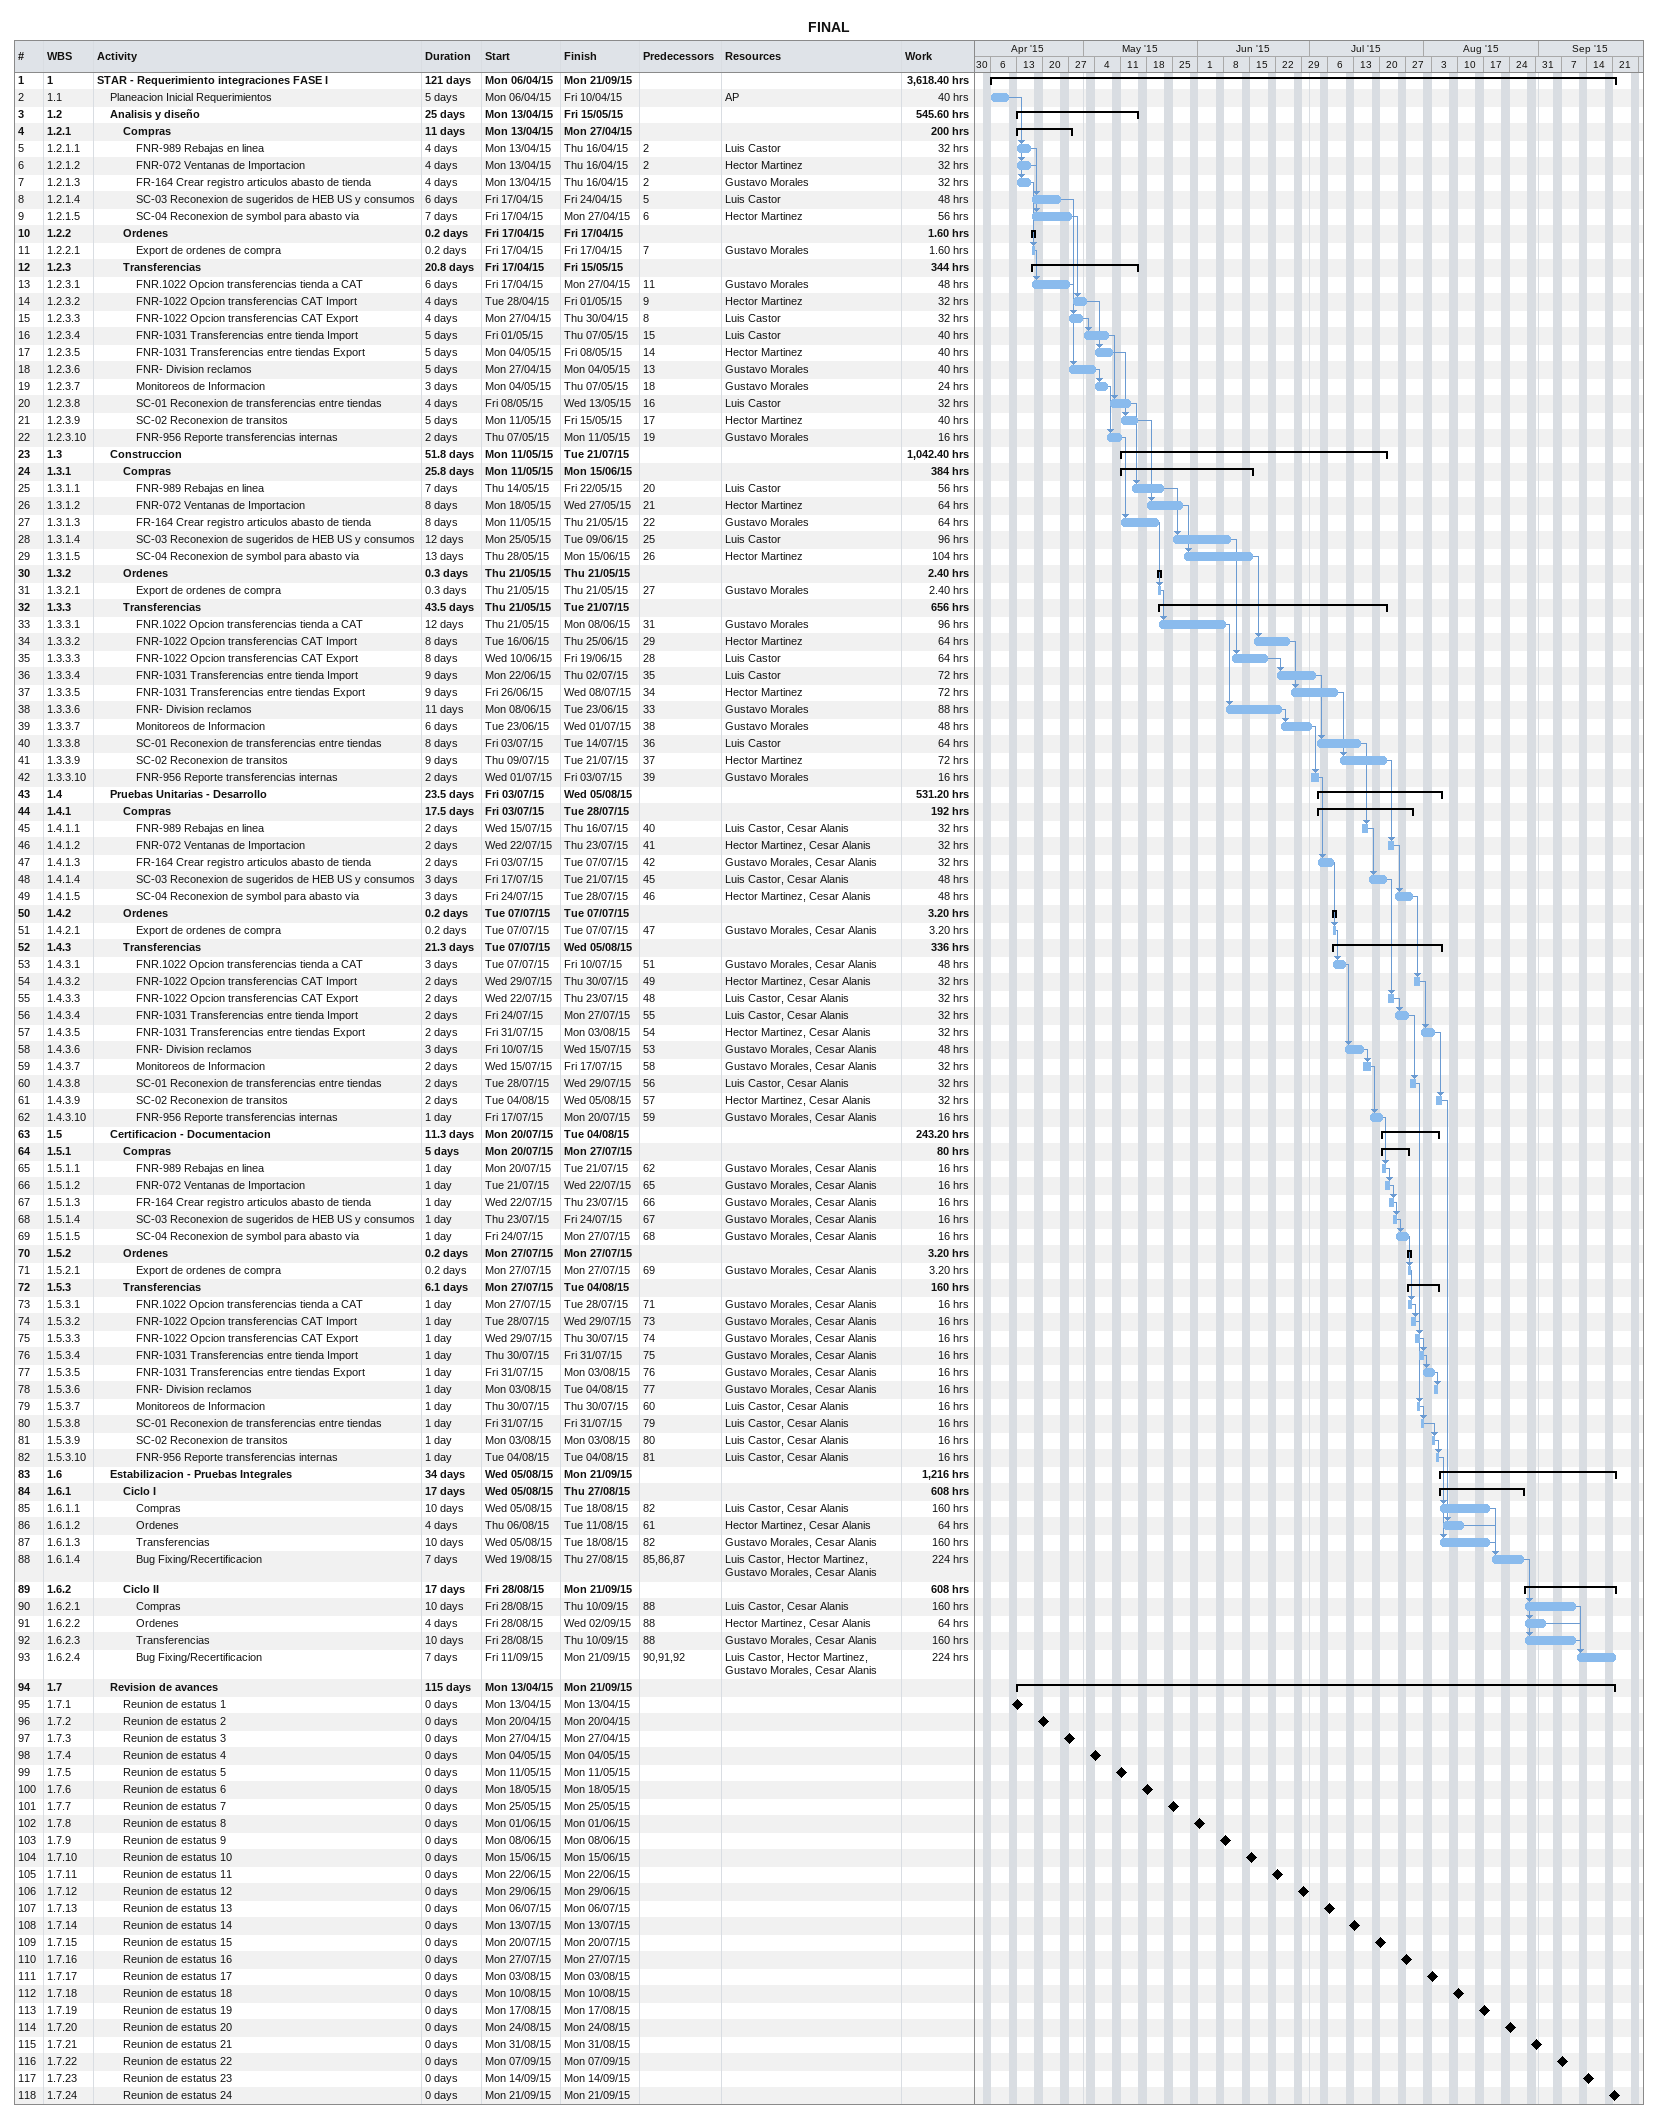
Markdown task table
FINAL

| ID | WBS | Task | Duration | Start | Finish | Predecessors | Resources | Work (h) |
|---|---|---|---|---|---|---|---|---|
| 1 | 1 | **STAR - Requerimiento integraciones FASE I** | 121d | 2015-04-06 | 2015-09-21 |  |  | 3618.40 |
| 2 | 1.1 | Planeacion Inicial Requerimientos | 5d | 2015-04-06 | 2015-04-10 |  | AP | 40 |
| 3 | 1.2 | **Analisis y diseño** | 25d | 2015-04-13 | 2015-05-15 |  |  | 545.60 |
| 4 | 1.2.1 | **Compras** | 11d | 2015-04-13 | 2015-04-27 |  |  | 200 |
| 5 | 1.2.1.1 | FNR-989 Rebajas en linea | 4d | 2015-04-13 | 2015-04-16 | 2 | Luis Castor | 32 |
| 6 | 1.2.1.2 | FNR-072 Ventanas de Importacion | 4d | 2015-04-13 | 2015-04-16 | 2 | Hector Martinez | 32 |
| 7 | 1.2.1.3 | FR-164 Crear registro articulos abasto de tienda | 4d | 2015-04-13 | 2015-04-16 | 2 | Gustavo Morales | 32 |
| 8 | 1.2.1.4 | SC-03 Reconexion de sugeridos de HEB US y consumos | 6d | 2015-04-17 | 2015-04-24 | 5 | Luis Castor | 48 |
| 9 | 1.2.1.5 | SC-04 Reconexion de symbol para abasto via | 7d | 2015-04-17 | 2015-04-27 | 6 | Hector Martinez | 56 |
| 10 | 1.2.2 | **Ordenes** | 0.2d | 2015-04-17 | 2015-04-17 |  |  | 1.60 |
| 11 | 1.2.2.1 | Export de ordenes de compra | 0.2d | 2015-04-17 | 2015-04-17 | 7 | Gustavo Morales | 1.60 |
| 12 | 1.2.3 | **Transferencias** | 20.8d | 2015-04-17 | 2015-05-15 |  |  | 344 |
| 13 | 1.2.3.1 | FNR.1022 Opcion transferencias tienda a CAT | 6d | 2015-04-17 | 2015-04-27 | 11 | Gustavo Morales | 48 |
| 14 | 1.2.3.2 | FNR-1022 Opcion transferencias CAT Import | 4d | 2015-04-28 | 2015-05-01 | 9 | Hector Martinez | 32 |
| 15 | 1.2.3.3 | FNR-1022 Opcion transferencias CAT Export | 4d | 2015-04-27 | 2015-04-30 | 8 | Luis Castor | 32 |
| 16 | 1.2.3.4 | FNR-1031 Transferencias entre tienda Import | 5d | 2015-05-01 | 2015-05-07 | 15 | Luis Castor | 40 |
| 17 | 1.2.3.5 | FNR-1031 Transferencias entre tiendas Export | 5d | 2015-05-04 | 2015-05-08 | 14 | Hector Martinez | 40 |
| 18 | 1.2.3.6 | FNR- Division reclamos | 5d | 2015-04-27 | 2015-05-04 | 13 | Gustavo Morales | 40 |
| 19 | 1.2.3.7 | Monitoreos de Informacion | 3d | 2015-05-04 | 2015-05-07 | 18 | Gustavo Morales | 24 |
| 20 | 1.2.3.8 | SC-01 Reconexion de transferencias entre tiendas | 4d | 2015-05-08 | 2015-05-13 | 16 | Luis Castor | 32 |
| 21 | 1.2.3.9 | SC-02 Reconexion de transitos | 5d | 2015-05-11 | 2015-05-15 | 17 | Hector Martinez | 40 |
| 22 | 1.2.3.10 | FNR-956 Reporte transferencias internas | 2d | 2015-05-07 | 2015-05-11 | 19 | Gustavo Morales | 16 |
| 23 | 1.3 | **Construccion** | 51.8d | 2015-05-11 | 2015-07-21 |  |  | 1042.40 |
| 24 | 1.3.1 | **Compras** | 25.8d | 2015-05-11 | 2015-06-15 |  |  | 384 |
| 25 | 1.3.1.1 | FNR-989 Rebajas en linea | 7d | 2015-05-14 | 2015-05-22 | 20 | Luis Castor | 56 |
| 26 | 1.3.1.2 | FNR-072 Ventanas de Importacion | 8d | 2015-05-18 | 2015-05-27 | 21 | Hector Martinez | 64 |
| 27 | 1.3.1.3 | FR-164 Crear registro articulos abasto de tienda | 8d | 2015-05-11 | 2015-05-21 | 22 | Gustavo Morales | 64 |
| 28 | 1.3.1.4 | SC-03 Reconexion de sugeridos de HEB US y consumos | 12d | 2015-05-25 | 2015-06-09 | 25 | Luis Castor | 96 |
| 29 | 1.3.1.5 | SC-04 Reconexion de symbol para abasto via | 13d | 2015-05-28 | 2015-06-15 | 26 | Hector Martinez | 104 |
| 30 | 1.3.2 | **Ordenes** | 0.3d | 2015-05-21 | 2015-05-21 |  |  | 2.40 |
| 31 | 1.3.2.1 | Export de ordenes de compra | 0.3d | 2015-05-21 | 2015-05-21 | 27 | Gustavo Morales | 2.40 |
| 32 | 1.3.3 | **Transferencias** | 43.5d | 2015-05-21 | 2015-07-21 |  |  | 656 |
| 33 | 1.3.3.1 | FNR.1022 Opcion transferencias tienda a CAT | 12d | 2015-05-21 | 2015-06-08 | 31 | Gustavo Morales | 96 |
| 34 | 1.3.3.2 | FNR-1022 Opcion transferencias CAT Import | 8d | 2015-06-16 | 2015-06-25 | 29 | Hector Martinez | 64 |
| 35 | 1.3.3.3 | FNR-1022 Opcion transferencias CAT Export | 8d | 2015-06-10 | 2015-06-19 | 28 | Luis Castor | 64 |
| 36 | 1.3.3.4 | FNR-1031 Transferencias entre tienda Import | 9d | 2015-06-22 | 2015-07-02 | 35 | Luis Castor | 72 |
| 37 | 1.3.3.5 | FNR-1031 Transferencias entre tiendas Export | 9d | 2015-06-26 | 2015-07-08 | 34 | Hector Martinez | 72 |
| 38 | 1.3.3.6 | FNR- Division reclamos | 11d | 2015-06-08 | 2015-06-23 | 33 | Gustavo Morales | 88 |
| 39 | 1.3.3.7 | Monitoreos de Informacion | 6d | 2015-06-23 | 2015-07-01 | 38 | Gustavo Morales | 48 |
| 40 | 1.3.3.8 | SC-01 Reconexion de transferencias entre tiendas | 8d | 2015-07-03 | 2015-07-14 | 36 | Luis Castor | 64 |
| 41 | 1.3.3.9 | SC-02 Reconexion de transitos | 9d | 2015-07-09 | 2015-07-21 | 37 | Hector Martinez | 72 |
| 42 | 1.3.3.10 | FNR-956 Reporte transferencias internas | 2d | 2015-07-01 | 2015-07-03 | 39 | Gustavo Morales | 16 |
| 43 | 1.4 | **Pruebas Unitarias - Desarrollo** | 23.5d | 2015-07-03 | 2015-08-05 |  |  | 531.20 |
| 44 | 1.4.1 | **Compras** | 17.5d | 2015-07-03 | 2015-07-28 |  |  | 192 |
| 45 | 1.4.1.1 | FNR-989 Rebajas en linea | 2d | 2015-07-15 | 2015-07-16 | 40 | Luis Castor, Cesar Alanis | 32 |
| 46 | 1.4.1.2 | FNR-072 Ventanas de Importacion | 2d | 2015-07-22 | 2015-07-23 | 41 | Hector Martinez, Cesar Alanis | 32 |
| 47 | 1.4.1.3 | FR-164 Crear registro articulos abasto de tienda | 2d | 2015-07-03 | 2015-07-07 | 42 | Gustavo Morales, Cesar Alanis | 32 |
| 48 | 1.4.1.4 | SC-03 Reconexion de sugeridos de HEB US y consumos | 3d | 2015-07-17 | 2015-07-21 | 45 | Luis Castor, Cesar Alanis | 48 |
| 49 | 1.4.1.5 | SC-04 Reconexion de symbol para abasto via | 3d | 2015-07-24 | 2015-07-28 | 46 | Hector Martinez, Cesar Alanis | 48 |
| 50 | 1.4.2 | **Ordenes** | 0.2d | 2015-07-07 | 2015-07-07 |  |  | 3.20 |
| 51 | 1.4.2.1 | Export de ordenes de compra | 0.2d | 2015-07-07 | 2015-07-07 | 47 | Gustavo Morales, Cesar Alanis | 3.20 |
| 52 | 1.4.3 | **Transferencias** | 21.3d | 2015-07-07 | 2015-08-05 |  |  | 336 |
| 53 | 1.4.3.1 | FNR.1022 Opcion transferencias tienda a CAT | 3d | 2015-07-07 | 2015-07-10 | 51 | Gustavo Morales, Cesar Alanis | 48 |
| 54 | 1.4.3.2 | FNR-1022 Opcion transferencias CAT Import | 2d | 2015-07-29 | 2015-07-30 | 49 | Hector Martinez, Cesar Alanis | 32 |
| 55 | 1.4.3.3 | FNR-1022 Opcion transferencias CAT Export | 2d | 2015-07-22 | 2015-07-23 | 48 | Luis Castor, Cesar Alanis | 32 |
| 56 | 1.4.3.4 | FNR-1031 Transferencias entre tienda Import | 2d | 2015-07-24 | 2015-07-27 | 55 | Luis Castor, Cesar Alanis | 32 |
| 57 | 1.4.3.5 | FNR-1031 Transferencias entre tiendas Export | 2d | 2015-07-31 | 2015-08-03 | 54 | Hector Martinez, Cesar Alanis | 32 |
| 58 | 1.4.3.6 | FNR- Division reclamos | 3d | 2015-07-10 | 2015-07-15 | 53 | Gustavo Morales, Cesar Alanis | 48 |
| 59 | 1.4.3.7 | Monitoreos de Informacion | 2d | 2015-07-15 | 2015-07-17 | 58 | Gustavo Morales, Cesar Alanis | 32 |
| 60 | 1.4.3.8 | SC-01 Reconexion de transferencias entre tiendas | 2d | 2015-07-28 | 2015-07-29 | 56 | Luis Castor, Cesar Alanis | 32 |
| 61 | 1.4.3.9 | SC-02 Reconexion de transitos | 2d | 2015-08-04 | 2015-08-05 | 57 | Hector Martinez, Cesar Alanis | 32 |
| 62 | 1.4.3.10 | FNR-956 Reporte transferencias internas | 1d | 2015-07-17 | 2015-07-20 | 59 | Gustavo Morales, Cesar Alanis | 16 |
| 63 | 1.5 | **Certificacion - Documentacion** | 11.3d | 2015-07-20 | 2015-08-04 |  |  | 243.20 |
| 64 | 1.5.1 | **Compras** | 5d | 2015-07-20 | 2015-07-27 |  |  | 80 |
| 65 | 1.5.1.1 | FNR-989 Rebajas en linea | 1d | 2015-07-20 | 2015-07-21 | 62 | Gustavo Morales, Cesar Alanis | 16 |
| 66 | 1.5.1.2 | FNR-072 Ventanas de Importacion | 1d | 2015-07-21 | 2015-07-22 | 65 | Gustavo Morales, Cesar Alanis | 16 |
| 67 | 1.5.1.3 | FR-164 Crear registro articulos abasto de tienda | 1d | 2015-07-22 | 2015-07-23 | 66 | Gustavo Morales, Cesar Alanis | 16 |
| 68 | 1.5.1.4 | SC-03 Reconexion de sugeridos de HEB US y consumos | 1d | 2015-07-23 | 2015-07-24 | 67 | Gustavo Morales, Cesar Alanis | 16 |
| 69 | 1.5.1.5 | SC-04 Reconexion de symbol para abasto via | 1d | 2015-07-24 | 2015-07-27 | 68 | Gustavo Morales, Cesar Alanis | 16 |
| 70 | 1.5.2 | **Ordenes** | 0.2d | 2015-07-27 | 2015-07-27 |  |  | 3.20 |
| 71 | 1.5.2.1 | Export de ordenes de compra | 0.2d | 2015-07-27 | 2015-07-27 | 69 | Gustavo Morales, Cesar Alanis | 3.20 |
| 72 | 1.5.3 | **Transferencias** | 6.1d | 2015-07-27 | 2015-08-04 |  |  | 160 |
| 73 | 1.5.3.1 | FNR.1022 Opcion transferencias tienda a CAT | 1d | 2015-07-27 | 2015-07-28 | 71 | Gustavo Morales, Cesar Alanis | 16 |
| 74 | 1.5.3.2 | FNR-1022 Opcion transferencias CAT Import | 1d | 2015-07-28 | 2015-07-29 | 73 | Gustavo Morales, Cesar Alanis | 16 |
| 75 | 1.5.3.3 | FNR-1022 Opcion transferencias CAT Export | 1d | 2015-07-29 | 2015-07-30 | 74 | Gustavo Morales, Cesar Alanis | 16 |
| 76 | 1.5.3.4 | FNR-1031 Transferencias entre tienda Import | 1d | 2015-07-30 | 2015-07-31 | 75 | Gustavo Morales, Cesar Alanis | 16 |
| 77 | 1.5.3.5 | FNR-1031 Transferencias entre tiendas Export | 1d | 2015-07-31 | 2015-08-03 | 76 | Gustavo Morales, Cesar Alanis | 16 |
| 78 | 1.5.3.6 | FNR- Division reclamos | 1d | 2015-08-03 | 2015-08-04 | 77 | Gustavo Morales, Cesar Alanis | 16 |
| 79 | 1.5.3.7 | Monitoreos de Informacion | 1d | 2015-07-30 | 2015-07-30 | 60 | Luis Castor, Cesar Alanis | 16 |
| 80 | 1.5.3.8 | SC-01 Reconexion de transferencias entre tiendas | 1d | 2015-07-31 | 2015-07-31 | 79 | Luis Castor, Cesar Alanis | 16 |
| 81 | 1.5.3.9 | SC-02 Reconexion de transitos | 1d | 2015-08-03 | 2015-08-03 | 80 | Luis Castor, Cesar Alanis | 16 |
| 82 | 1.5.3.10 | FNR-956 Reporte transferencias internas | 1d | 2015-08-04 | 2015-08-04 | 81 | Luis Castor, Cesar Alanis | 16 |
| 83 | 1.6 | **Estabilizacion - Pruebas Integrales** | 34d | 2015-08-05 | 2015-09-21 |  |  | 1216 |
| 84 | 1.6.1 | **Ciclo I** | 17d | 2015-08-05 | 2015-08-27 |  |  | 608 |
| 85 | 1.6.1.1 | Compras | 10d | 2015-08-05 | 2015-08-18 | 82 | Luis Castor, Cesar Alanis | 160 |
| 86 | 1.6.1.2 | Ordenes | 4d | 2015-08-06 | 2015-08-11 | 61 | Hector Martinez, Cesar Alanis | 64 |
| 87 | 1.6.1.3 | Transferencias | 10d | 2015-08-05 | 2015-08-18 | 82 | Gustavo Morales, Cesar Alanis | 160 |
| 88 | 1.6.1.4 | Bug Fixing/Recertificacion | 7d | 2015-08-19 | 2015-08-27 | 85, 86, 87 | Luis Castor, Hector Martinez, Gustavo Morales, Cesar Alanis | 224 |
| 89 | 1.6.2 | **Ciclo II** | 17d | 2015-08-28 | 2015-09-21 |  |  | 608 |
| 90 | 1.6.2.1 | Compras | 10d | 2015-08-28 | 2015-09-10 | 88 | Luis Castor, Cesar Alanis | 160 |
| 91 | 1.6.2.2 | Ordenes | 4d | 2015-08-28 | 2015-09-02 | 88 | Hector Martinez, Cesar Alanis | 64 |
| 92 | 1.6.2.3 | Transferencias | 10d | 2015-08-28 | 2015-09-10 | 88 | Gustavo Morales, Cesar Alanis | 160 |
| 93 | 1.6.2.4 | Bug Fixing/Recertificacion | 7d | 2015-09-11 | 2015-09-21 | 90, 91, 92 | Luis Castor, Hector Martinez, Gustavo Morales, Cesar Alanis | 224 |
| 94 | 1.7 | **Revision de avances** | 115d | 2015-04-13 | 2015-09-21 |  |  |  |
| 95 | 1.7.1 | Reunion de estatus 1 | 0d | 2015-04-13 | 2015-04-13 |  |  |  |
| 96 | 1.7.2 | Reunion de estatus 2 | 0d | 2015-04-20 | 2015-04-20 |  |  |  |
| 97 | 1.7.3 | Reunion de estatus 3 | 0d | 2015-04-27 | 2015-04-27 |  |  |  |
| 98 | 1.7.4 | Reunion de estatus 4 | 0d | 2015-05-04 | 2015-05-04 |  |  |  |
| 99 | 1.7.5 | Reunion de estatus 5 | 0d | 2015-05-11 | 2015-05-11 |  |  |  |
| 100 | 1.7.6 | Reunion de estatus 6 | 0d | 2015-05-18 | 2015-05-18 |  |  |  |
| 101 | 1.7.7 | Reunion de estatus 7 | 0d | 2015-05-25 | 2015-05-25 |  |  |  |
| 102 | 1.7.8 | Reunion de estatus 8 | 0d | 2015-06-01 | 2015-06-01 |  |  |  |
| 103 | 1.7.9 | Reunion de estatus 9 | 0d | 2015-06-08 | 2015-06-08 |  |  |  |
| 104 | 1.7.10 | Reunion de estatus 10 | 0d | 2015-06-15 | 2015-06-15 |  |  |  |
| 105 | 1.7.11 | Reunion de estatus 11 | 0d | 2015-06-22 | 2015-06-22 |  |  |  |
| 106 | 1.7.12 | Reunion de estatus 12 | 0d | 2015-06-29 | 2015-06-29 |  |  |  |
| 107 | 1.7.13 | Reunion de estatus 13 | 0d | 2015-07-06 | 2015-07-06 |  |  |  |
| 108 | 1.7.14 | Reunion de estatus 14 | 0d | 2015-07-13 | 2015-07-13 |  |  |  |
| 109 | 1.7.15 | Reunion de estatus 15 | 0d | 2015-07-20 | 2015-07-20 |  |  |  |
| 110 | 1.7.16 | Reunion de estatus 16 | 0d | 2015-07-27 | 2015-07-27 |  |  |  |
| 111 | 1.7.17 | Reunion de estatus 17 | 0d | 2015-08-03 | 2015-08-03 |  |  |  |
| 112 | 1.7.18 | Reunion de estatus 18 | 0d | 2015-08-10 | 2015-08-10 |  |  |  |
| 113 | 1.7.19 | Reunion de estatus 19 | 0d | 2015-08-17 | 2015-08-17 |  |  |  |
| 114 | 1.7.20 | Reunion de estatus 20 | 0d | 2015-08-24 | 2015-08-24 |  |  |  |
| 115 | 1.7.21 | Reunion de estatus 21 | 0d | 2015-08-31 | 2015-08-31 |  |  |  |
| 116 | 1.7.22 | Reunion de estatus 22 | 0d | 2015-09-07 | 2015-09-07 |  |  |  |
| 117 | 1.7.23 | Reunion de estatus 23 | 0d | 2015-09-14 | 2015-09-14 |  |  |  |
| 118 | 1.7.24 | Reunion de estatus 24 | 0d | 2015-09-21 | 2015-09-21 |  |  |  |
